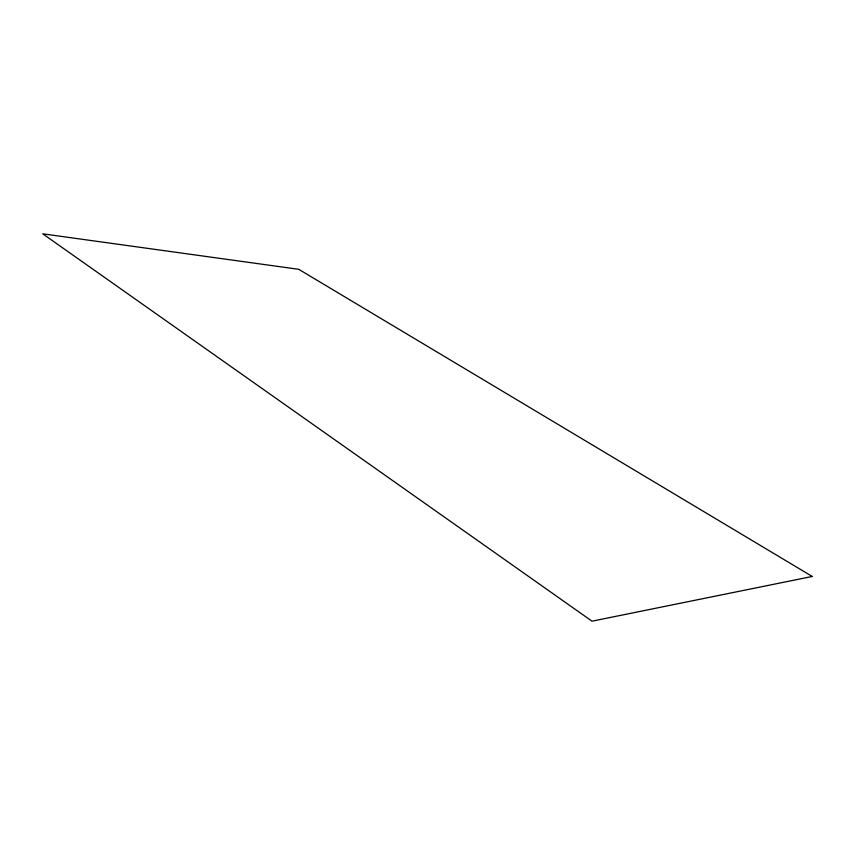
<?xml version="1.0" encoding="UTF-8"?>
<svg xmlns="http://www.w3.org/2000/svg" width="855" height="855" viewBox="0 0 855 855"><rect width="100%" height="100%" fill="white"/><g stroke="black" fill="none" stroke-linecap="round" stroke-linejoin="round"><path stroke-width="1.28" d="M812.25 576.462L592.013 621.179L42.75 233.821L298.726 269.304L812.25 576.462"/></g></svg>
